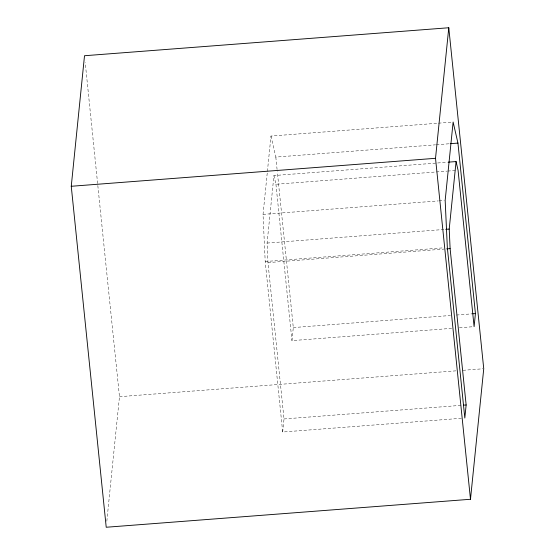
<?xml version="1.0" encoding="UTF-8"?>
<svg xmlns="http://www.w3.org/2000/svg" width="555" height="555" viewBox="0 0 555 555"><rect width="100%" height="100%" fill="white"/><g stroke="black" fill="none" stroke-linecap="round" stroke-linejoin="round"><path stroke-width="0.42" stroke-dasharray="2.77 2.08" d="M106.831 521.235L119.478 396.693L85.22 62.611M461.365 418.29L282.682 432.012L265.2 261.53L263.035 214.376L267.316 172.196M267.406 171.335L270.986 136.044L437.583 123.245M282.682 432.012L284.014 418.956L267.975 262.598L267.08 243.062L273.934 175.546L447.434 162.22M451.659 328.359L291.965 340.624L293.297 327.568L277.313 171.724M438.45 123.182L451.395 122.19M270.986 136.044L275.814 157.086L435.502 144.82M436.362 144.751L449.314 143.759M273.934 175.546L275.932 184.26L446.844 171.134M447.705 171.072L457.202 170.343M263.035 214.376L438.256 200.917M439.123 200.854L444.298 200.452M267.08 243.062L445.755 229.34M265.2 261.53L443.022 247.87M267.975 262.598L444.069 249.07M293.297 327.568L450.396 315.504M456.439 315.039L471.972 313.846M459.429 327.762L473.235 326.701M119.478 396.693L456.127 370.837M463.03 370.31L482.885 368.784M284.014 418.956L462.69 405.233M275.814 157.086L277.223 170.864M275.932 184.26L291.965 340.624"/><path stroke-width="0.83" d="M71.255 186.279L84.513 55.729L448.78 27.75L483.745 368.721L470.487 499.271L106.22 527.25L71.255 186.279L435.522 158.307L448.78 27.75M456.071 161.56L458.069 170.274L474.102 326.638L475.427 313.582L457.944 143.093L453.123 122.051L445.165 200.39L447.337 247.537L464.819 418.026L466.144 404.97L450.112 248.605L449.21 229.076L456.071 161.56L448.301 162.157M450.174 143.69L457.944 143.093M445.755 229.34L449.21 229.076M446.657 248.876L450.112 248.605M472.839 313.783L475.427 313.582M463.557 405.171L466.144 404.97M435.522 158.307L470.487 499.271"/></g></svg>
